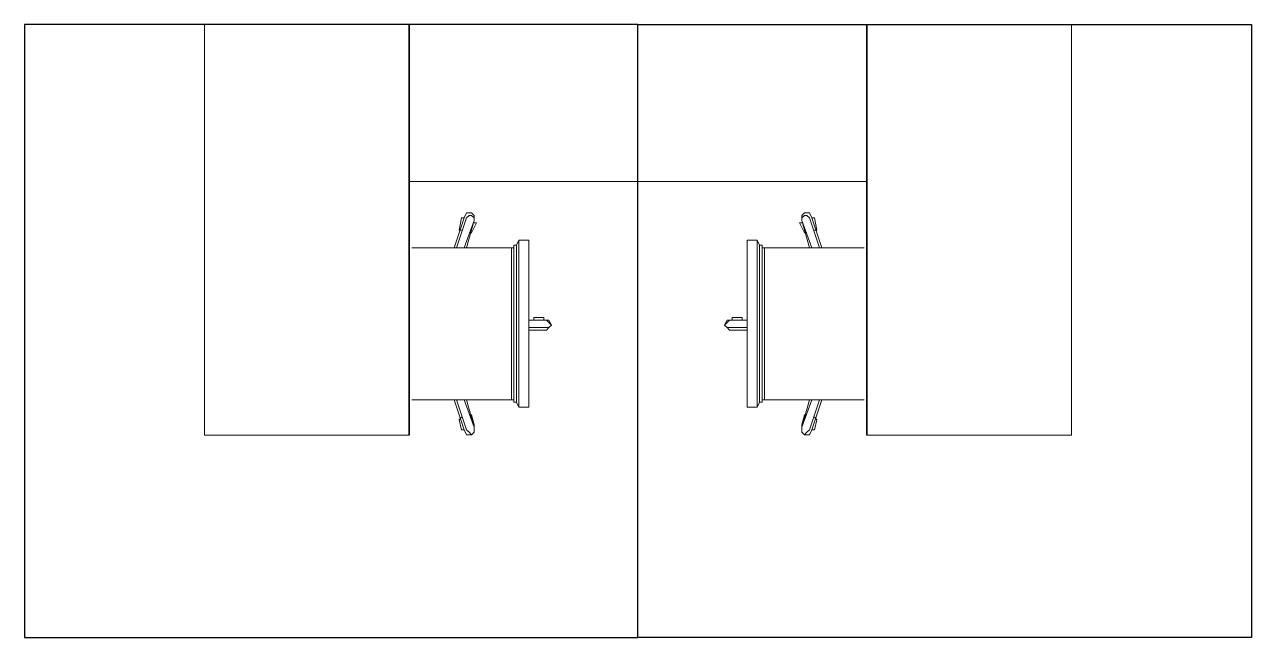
# Model space of a CAD drawing. Header units: millimetres. Extents: x 2148 to 2681, y 758 to 986.
# Drawn here: x 2603.998 to 2605.798, y 939.945 to 940.845 of the extents above; entities that cross this region are included whole.
import ezdxf

# ---------------------------------------------------------------- set-up
doc = ezdxf.new("R2010")
doc.units = ezdxf.units.MM
doc.layers.add('at_Entity', color=7, linetype='Continuous')
doc.layers.add('D', color=1, linetype='Continuous')

msp = doc.modelspace()

# ---------------------------------------------------------------- linework, layer by layer
at = {"layer": 'at_Entity', "color": 0, "lineweight": 15}
for p, q in [((2604.2624671, 940.8446654, 0), (2604.8982437, 940.8446654, 0)), ((2604.2624671, 940.2419467, 0), (2604.2624671, 940.8446654, 0)), ((2604.2624671, 940.8446654, 0), (2604.8982437, 940.8446654, 0)), ((2604.2624671, 940.2419467, 0), (2604.2624671, 940.8446654, 0)), ((2605.5340204, 940.8446654, 0), (2604.8982437, 940.8446654, 0)), ((2605.5340204, 940.8446654, 0), (2604.8982437, 940.8446654, 0)), ((2605.5340204, 940.2419467, 0), (2605.5340204, 940.8446654, 0)), ((2605.5340204, 940.2419467, 0), (2605.5340204, 940.8446654, 0)), ((2604.5625861, 940.6140859, 0), (2604.8982437, 940.6140859, 0)), ((2604.5625861, 940.6140859, 0), (2604.8982437, 940.6140859, 0)), ((2605.2339013, 940.6140859, 0), (2604.8982437, 940.6140859, 0)), ((2605.2339013, 940.6140859, 0), (2604.8982437, 940.6140859, 0)), ((2604.6284664, 940.516876, 0), (2604.6431064, 940.5607954, 0)), ((2604.6284664, 940.516876, 0), (2604.6431064, 940.5607954, 0)), ((2604.6467663, 940.5607954, 0), (2604.6321263, 940.516876, 0)), ((2604.6467663, 940.5607954, 0), (2604.6321263, 940.516876, 0)), ((2604.6357861, 940.5424956, 0), (2604.639446, 940.5607954, 0)), ((2604.6357861, 940.5424956, 0), (2604.639446, 940.5607954, 0)), ((2604.639446, 940.5607954, 0), (2604.6431064, 940.5607954, 0)), ((2604.639446, 940.5607954, 0), (2604.6431064, 940.5607954, 0)), ((2604.6431064, 940.5607954, 0), (2604.6467663, 940.5681157, 0)), ((2604.6431064, 940.5607954, 0), (2604.6467663, 940.5681157, 0)), ((2604.6431064, 940.516876, 0), (2604.6577464, 940.5571356, 0)), ((2604.6431064, 940.516876, 0), (2604.6577464, 940.5571356, 0)), ((2604.6467663, 940.5681157, 0), (2604.654086, 940.5681157, 0)), ((2604.6467663, 940.5681157, 0), (2604.654086, 940.5681157, 0)), ((2604.6504261, 940.5644559, 0), (2604.6467663, 940.5607954, 0)), ((2604.6504261, 940.5644559, 0), (2604.6467663, 940.5607954, 0)), ((2604.6577464, 940.5571356, 0), (2604.6467663, 940.516876, 0)), ((2604.6577464, 940.5571356, 0), (2604.6467663, 940.516876, 0)), ((2604.654086, 940.5644559, 0), (2604.6504261, 940.5644559, 0)), ((2604.654086, 940.5644559, 0), (2604.6504261, 940.5644559, 0)), ((2604.654086, 940.5681157, 0), (2604.6577464, 940.5644559, 0)), ((2604.654086, 940.5681157, 0), (2604.6577464, 940.5644559, 0)), ((2604.6577464, 940.5607954, 0), (2604.654086, 940.5644559, 0)), ((2604.6577464, 940.5607954, 0), (2604.654086, 940.5644559, 0)), ((2604.6577464, 940.5644559, 0), (2604.6577464, 940.5571356, 0)), ((2604.6577464, 940.5644559, 0), (2604.6577464, 940.5571356, 0)), ((2604.6577464, 940.5571356, 0), (2604.6577464, 940.5607954, 0)), ((2604.6577464, 940.5571356, 0), (2604.6577464, 940.5607954, 0)), ((2605.1424015, 940.5681157, 0), (2605.1387411, 940.5644559, 0)), ((2605.1424015, 940.5681157, 0), (2605.1387411, 940.5644559, 0)), ((2605.1387411, 940.5644559, 0), (2605.1387411, 940.5571356, 0)), ((2605.1387411, 940.5607954, 0), (2605.1424015, 940.5644559, 0)), ((2605.1387411, 940.5644559, 0), (2605.1387411, 940.5571356, 0)), ((2605.1387411, 940.5607954, 0), (2605.1424015, 940.5644559, 0)), ((2605.1387411, 940.5571356, 0), (2605.1387411, 940.5607954, 0)), ((2605.1387411, 940.5571356, 0), (2605.1387411, 940.5607954, 0)), ((2605.153381, 940.516876, 0), (2605.1387411, 940.5571356, 0)), ((2605.1387411, 940.5571356, 0), (2605.1497212, 940.516876, 0)), ((2605.153381, 940.516876, 0), (2605.1387411, 940.5571356, 0)), ((2605.1387411, 940.5571356, 0), (2605.1497212, 940.516876, 0)), ((2605.1497212, 940.5681157, 0), (2605.1424015, 940.5681157, 0)), ((2605.1497212, 940.5681157, 0), (2605.1424015, 940.5681157, 0)), ((2605.1424015, 940.5644559, 0), (2605.1460614, 940.5644559, 0)), ((2605.1424015, 940.5644559, 0), (2605.1460614, 940.5644559, 0)), ((2605.1460614, 940.5644559, 0), (2605.1497212, 940.5607954, 0)), ((2605.1460614, 940.5644559, 0), (2605.1497212, 940.5607954, 0)), ((2605.153381, 940.5607954, 0), (2605.1497212, 940.5681157, 0)), ((2605.153381, 940.5607954, 0), (2605.1497212, 940.5681157, 0)), ((2605.1497212, 940.5607954, 0), (2605.1643612, 940.516876, 0)), ((2605.1497212, 940.5607954, 0), (2605.1643612, 940.516876, 0)), ((2605.168021, 940.516876, 0), (2605.153381, 940.5607954, 0)), ((2605.1570415, 940.5607954, 0), (2605.153381, 940.5607954, 0)), ((2605.168021, 940.516876, 0), (2605.153381, 940.5607954, 0)), ((2605.1570415, 940.5607954, 0), (2605.153381, 940.5607954, 0)), ((2605.1607014, 940.5424956, 0), (2605.1570415, 940.5607954, 0)), ((2605.1607014, 940.5424956, 0), (2605.1570415, 940.5607954, 0)), ((2604.639446, 940.5424956, 0), (2604.6357861, 940.5424956, 0)), ((2604.639446, 940.5424956, 0), (2604.6357861, 940.5424956, 0)), ((2604.654086, 940.5388357, 0), (2604.6504261, 940.5388357, 0)), ((2604.654086, 940.5388357, 0), (2604.6504261, 940.5388357, 0)), ((2604.6614063, 940.5534757, 0), (2604.654086, 940.5388357, 0)), ((2604.6614063, 940.5534757, 0), (2604.654086, 940.5388357, 0)), ((2604.6577464, 940.5534757, 0), (2604.6614063, 940.5534757, 0)), ((2604.6577464, 940.5534757, 0), (2604.6614063, 940.5534757, 0)), ((2605.1387411, 940.5534757, 0), (2605.1350812, 940.5534757, 0)), ((2605.1350812, 940.5534757, 0), (2605.1424015, 940.5388357, 0)), ((2605.1387411, 940.5534757, 0), (2605.1350812, 940.5534757, 0)), ((2605.1350812, 940.5534757, 0), (2605.1424015, 940.5388357, 0)), ((2605.1424015, 940.5388357, 0), (2605.1460614, 940.5388357, 0)), ((2605.1424015, 940.5388357, 0), (2605.1460614, 940.5388357, 0)), ((2605.1570415, 940.5424956, 0), (2605.1607014, 940.5424956, 0)), ((2605.1570415, 940.5424956, 0), (2605.1607014, 940.5424956, 0)), ((2604.7163064, 940.2899564, 0), (2604.7163064, 940.5205359, 0)), ((2604.7163064, 940.5205359, 0), (2604.7199663, 940.5205359, 0)), ((2604.7163064, 940.2899564, 0), (2604.7163064, 940.5205359, 0)), ((2604.7163064, 940.5205359, 0), (2604.7199663, 940.5205359, 0)), ((2604.7199663, 940.5205359, 0), (2604.7236261, 940.5278556, 0)), ((2604.7199663, 940.5205359, 0), (2604.7236261, 940.5278556, 0)), ((2604.7199663, 940.2899564, 0), (2604.7199663, 940.5205359, 0)), ((2604.7199663, 940.2899564, 0), (2604.7199663, 940.5205359, 0)), ((2604.7236261, 940.5278556, 0), (2604.727286, 940.5278556, 0)), ((2604.7236261, 940.2826361, 0), (2604.7236261, 940.5278556, 0)), ((2604.7236261, 940.5278556, 0), (2604.727286, 940.5278556, 0)), ((2604.7236261, 940.2826361, 0), (2604.7236261, 940.5278556, 0)), ((2604.727286, 940.5278556, 0), (2604.7309458, 940.5278556, 0)), ((2604.727286, 940.5278556, 0), (2604.7309458, 940.5278556, 0)), ((2604.7309458, 940.5278556, 0), (2604.7382661, 940.5278556, 0)), ((2604.7309458, 940.5278556, 0), (2604.7382661, 940.5278556, 0)), ((2604.7382661, 940.5278556, 0), (2604.7382661, 940.5205359, 0)), ((2604.7382661, 940.5278556, 0), (2604.7382661, 940.5205359, 0)), ((2604.7382661, 940.5205359, 0), (2604.7382661, 940.2899564, 0)), ((2604.7382661, 940.5205359, 0), (2604.7382661, 940.2899564, 0)), ((2605.0655417, 940.5278556, 0), (2605.0582214, 940.5278556, 0)), ((2605.0582214, 940.5278556, 0), (2605.0582214, 940.5205359, 0)), ((2605.0655417, 940.5278556, 0), (2605.0582214, 940.5278556, 0)), ((2605.0582214, 940.5278556, 0), (2605.0582214, 940.5205359, 0)), ((2605.0582214, 940.5205359, 0), (2605.0582214, 940.2899564, 0)), ((2605.0582214, 940.5205359, 0), (2605.0582214, 940.2899564, 0)), ((2605.0692015, 940.5278556, 0), (2605.0655417, 940.5278556, 0)), ((2605.0692015, 940.5278556, 0), (2605.0655417, 940.5278556, 0)), ((2605.0728614, 940.5278556, 0), (2605.0692015, 940.5278556, 0)), ((2605.0728614, 940.5278556, 0), (2605.0692015, 940.5278556, 0)), ((2605.0765212, 940.5205359, 0), (2605.0728614, 940.5278556, 0)), ((2605.0728614, 940.2826361, 0), (2605.0728614, 940.5278556, 0)), ((2605.0765212, 940.5205359, 0), (2605.0728614, 940.5278556, 0)), ((2605.0728614, 940.2826361, 0), (2605.0728614, 940.5278556, 0)), ((2605.0765212, 940.2899564, 0), (2605.0765212, 940.5205359, 0)), ((2605.0801811, 940.5205359, 0), (2605.0765212, 940.5205359, 0)), ((2605.0765212, 940.2899564, 0), (2605.0765212, 940.5205359, 0)), ((2605.0801811, 940.5205359, 0), (2605.0765212, 940.5205359, 0)), ((2605.0801811, 940.2899564, 0), (2605.0801811, 940.5205359, 0)), ((2605.0801811, 940.2899564, 0), (2605.0801811, 940.5205359, 0)), ((2604.5662466, 940.516876, 0), (2604.712646, 940.516876, 0)), ((2604.5662466, 940.516876, 0), (2604.712646, 940.516876, 0)), ((2604.712646, 940.2936162, 0), (2604.712646, 940.516876, 0)), ((2604.712646, 940.516876, 0), (2604.7163064, 940.516876, 0)), ((2604.712646, 940.2936162, 0), (2604.712646, 940.516876, 0)), ((2604.712646, 940.516876, 0), (2604.7163064, 940.516876, 0)), ((2604.7163064, 940.516876, 0), (2604.7163064, 940.5132156, 0)), ((2604.7163064, 940.516876, 0), (2604.7163064, 940.5132156, 0)), ((2605.0838415, 940.516876, 0), (2605.0801811, 940.516876, 0)), ((2605.0801811, 940.516876, 0), (2605.0801811, 940.5132156, 0)), ((2605.0838415, 940.516876, 0), (2605.0801811, 940.516876, 0)), ((2605.0801811, 940.516876, 0), (2605.0801811, 940.5132156, 0)), ((2605.0838415, 940.2936162, 0), (2605.0838415, 940.516876, 0)), ((2605.2302409, 940.516876, 0), (2605.0838415, 940.516876, 0)), ((2605.0838415, 940.2936162, 0), (2605.0838415, 940.516876, 0)), ((2605.2302409, 940.516876, 0), (2605.0838415, 940.516876, 0)), ((2604.7382661, 940.4107362, 0), (2604.7638863, 940.4107362, 0)), ((2604.7638863, 940.4107362, 0), (2604.7382661, 940.4107362, 0)), ((2604.7382661, 940.4107362, 0), (2604.7638863, 940.4107362, 0)), ((2604.7638863, 940.4107362, 0), (2604.7382661, 940.4107362, 0)), ((2604.7455858, 940.4107362, 0), (2604.7455858, 940.4143961, 0)), ((2604.7455858, 940.4143961, 0), (2604.7602258, 940.4143961, 0)), ((2604.7455858, 940.4107362, 0), (2604.7455858, 940.4143961, 0)), ((2604.7455858, 940.4143961, 0), (2604.7602258, 940.4143961, 0)), ((2604.7602258, 940.4143961, 0), (2604.7602258, 940.4107362, 0)), ((2604.7602258, 940.4143961, 0), (2604.7602258, 940.4107362, 0)), ((2604.7675461, 940.4070758, 0), (2604.7638863, 940.4107362, 0)), ((2604.7638863, 940.4107362, 0), (2604.7675461, 940.4107362, 0)), ((2604.7675461, 940.4070758, 0), (2604.7638863, 940.4107362, 0)), ((2604.7638863, 940.4107362, 0), (2604.7675461, 940.4107362, 0)), ((2604.7675461, 940.4107362, 0), (2604.771206, 940.4034159, 0)), ((2604.7675461, 940.4107362, 0), (2604.771206, 940.4034159, 0)), ((2605.0289414, 940.4107362, 0), (2605.0252815, 940.4034159, 0)), ((2605.0289414, 940.4107362, 0), (2605.0252815, 940.4034159, 0)), ((2605.0289414, 940.4070758, 0), (2605.0326012, 940.4107362, 0)), ((2605.0326012, 940.4107362, 0), (2605.0289414, 940.4107362, 0)), ((2605.0289414, 940.4070758, 0), (2605.0326012, 940.4107362, 0)), ((2605.0326012, 940.4107362, 0), (2605.0289414, 940.4107362, 0)), ((2605.0582214, 940.4107362, 0), (2605.0326012, 940.4107362, 0)), ((2605.0326012, 940.4107362, 0), (2605.0582214, 940.4107362, 0)), ((2605.0582214, 940.4107362, 0), (2605.0326012, 940.4107362, 0)), ((2605.0326012, 940.4107362, 0), (2605.0582214, 940.4107362, 0)), ((2605.0509017, 940.4143961, 0), (2605.0362617, 940.4143961, 0)), ((2605.0362617, 940.4143961, 0), (2605.0362617, 940.4107362, 0)), ((2605.0509017, 940.4143961, 0), (2605.0362617, 940.4143961, 0)), ((2605.0362617, 940.4143961, 0), (2605.0362617, 940.4107362, 0)), ((2605.0509017, 940.4107362, 0), (2605.0509017, 940.4143961, 0)), ((2605.0509017, 940.4107362, 0), (2605.0509017, 940.4143961, 0)), ((2604.7638863, 940.3997561, 0), (2604.7382661, 940.3997561, 0)), ((2604.7638863, 940.3997561, 0), (2604.7382661, 940.3997561, 0)), ((2604.7638863, 940.3960962, 0), (2604.7382661, 940.3960962, 0)), ((2604.7638863, 940.3960962, 0), (2604.7382661, 940.3960962, 0)), ((2604.7602258, 940.3960962, 0), (2604.7455858, 940.3960962, 0)), ((2604.7602258, 940.3960962, 0), (2604.7455858, 940.3960962, 0)), ((2604.7638863, 940.3997561, 0), (2604.7675461, 940.3997561, 0)), ((2604.7675461, 940.3997561, 0), (2604.7638863, 940.3960962, 0)), ((2604.7638863, 940.3997561, 0), (2604.7675461, 940.3997561, 0)), ((2604.7675461, 940.3997561, 0), (2604.7638863, 940.3960962, 0)), ((2604.771206, 940.4034159, 0), (2604.7675461, 940.4070758, 0)), ((2604.771206, 940.4034159, 0), (2604.7675461, 940.4070758, 0)), ((2604.7675461, 940.3997561, 0), (2604.771206, 940.4034159, 0)), ((2604.771206, 940.4034159, 0), (2604.7675461, 940.3997561, 0)), ((2604.7675461, 940.3997561, 0), (2604.771206, 940.4034159, 0)), ((2604.771206, 940.4034159, 0), (2604.7675461, 940.3997561, 0)), ((2605.0252815, 940.4034159, 0), (2605.0289414, 940.4070758, 0)), ((2605.0252815, 940.4034159, 0), (2605.0289414, 940.4070758, 0)), ((2605.0289414, 940.3997561, 0), (2605.0252815, 940.4034159, 0)), ((2605.0252815, 940.4034159, 0), (2605.0289414, 940.3997561, 0)), ((2605.0289414, 940.3997561, 0), (2605.0252815, 940.4034159, 0)), ((2605.0252815, 940.4034159, 0), (2605.0289414, 940.3997561, 0)), ((2605.0326012, 940.3997561, 0), (2605.0289414, 940.3997561, 0)), ((2605.0289414, 940.3997561, 0), (2605.0326012, 940.3960962, 0)), ((2605.0326012, 940.3997561, 0), (2605.0289414, 940.3997561, 0)), ((2605.0289414, 940.3997561, 0), (2605.0326012, 940.3960962, 0)), ((2605.0326012, 940.3997561, 0), (2605.0582214, 940.3997561, 0)), ((2605.0326012, 940.3997561, 0), (2605.0582214, 940.3997561, 0)), ((2605.0326012, 940.3960962, 0), (2605.0582214, 940.3960962, 0)), ((2605.0326012, 940.3960962, 0), (2605.0582214, 940.3960962, 0)), ((2605.0362617, 940.3960962, 0), (2605.0509017, 940.3960962, 0)), ((2605.0362617, 940.3960962, 0), (2605.0509017, 940.3960962, 0)), ((2604.712646, 940.2936162, 0), (2604.5662466, 940.2936162, 0)), ((2604.712646, 940.2936162, 0), (2604.5662466, 940.2936162, 0)), ((2604.6431064, 940.2496962, 0), (2604.6284664, 940.2936162, 0)), ((2604.6431064, 940.2496962, 0), (2604.6284664, 940.2936162, 0)), ((2604.6467663, 940.2496962, 0), (2604.6321263, 940.2936162, 0)), ((2604.6467663, 940.2496962, 0), (2604.6321263, 940.2936162, 0)), ((2604.6431064, 940.2936162, 0), (2604.6577464, 940.2533561, 0)), ((2604.6431064, 940.2936162, 0), (2604.6577464, 940.2533561, 0)), ((2604.6577464, 940.2533561, 0), (2604.6467663, 940.2936162, 0)), ((2604.6577464, 940.2533561, 0), (2604.6467663, 940.2936162, 0)), ((2604.7163064, 940.2936162, 0), (2604.712646, 940.2936162, 0)), ((2604.7163064, 940.2936162, 0), (2604.712646, 940.2936162, 0)), ((2604.7163064, 940.2972761, 0), (2604.7163064, 940.2936162, 0)), ((2604.7163064, 940.2972761, 0), (2604.7163064, 940.2936162, 0)), ((2604.7199663, 940.2899564, 0), (2604.7163064, 940.2899564, 0)), ((2604.7199663, 940.2899564, 0), (2604.7163064, 940.2899564, 0)), ((2604.7236261, 940.2826361, 0), (2604.7199663, 940.2899564, 0)), ((2604.7236261, 940.2826361, 0), (2604.7199663, 940.2899564, 0)), ((2604.7382661, 940.2899564, 0), (2604.7382661, 940.2826361, 0)), ((2604.7382661, 940.2899564, 0), (2604.7382661, 940.2826361, 0)), ((2605.0582214, 940.2899564, 0), (2605.0582214, 940.2826361, 0)), ((2605.0582214, 940.2899564, 0), (2605.0582214, 940.2826361, 0)), ((2605.0728614, 940.2826361, 0), (2605.0765212, 940.2899564, 0)), ((2605.0728614, 940.2826361, 0), (2605.0765212, 940.2899564, 0)), ((2605.0765212, 940.2899564, 0), (2605.0801811, 940.2899564, 0)), ((2605.0765212, 940.2899564, 0), (2605.0801811, 940.2899564, 0)), ((2605.0801811, 940.2972761, 0), (2605.0801811, 940.2936162, 0)), ((2605.0801811, 940.2972761, 0), (2605.0801811, 940.2936162, 0)), ((2605.0801811, 940.2936162, 0), (2605.0838415, 940.2936162, 0)), ((2605.0801811, 940.2936162, 0), (2605.0838415, 940.2936162, 0)), ((2605.0838415, 940.2936162, 0), (2605.2302409, 940.2936162, 0)), ((2605.0838415, 940.2936162, 0), (2605.2302409, 940.2936162, 0)), ((2605.153381, 940.2936162, 0), (2605.1387411, 940.2533561, 0)), ((2605.1387411, 940.2533561, 0), (2605.1497212, 940.2936162, 0)), ((2605.153381, 940.2936162, 0), (2605.1387411, 940.2533561, 0)), ((2605.1387411, 940.2533561, 0), (2605.1497212, 940.2936162, 0)), ((2605.1497212, 940.2496962, 0), (2605.1643612, 940.2936162, 0)), ((2605.1497212, 940.2496962, 0), (2605.1643612, 940.2936162, 0)), ((2605.153381, 940.2496962, 0), (2605.168021, 940.2936162, 0)), ((2605.153381, 940.2496962, 0), (2605.168021, 940.2936162, 0)), ((2604.6357861, 940.2643362, 0), (2604.639446, 940.2679961, 0)), ((2604.6357861, 940.2643362, 0), (2604.639446, 940.2679961, 0)), ((2604.6504261, 940.2716559, 0), (2604.654086, 940.2716559, 0)), ((2604.6504261, 940.2716559, 0), (2604.654086, 940.2716559, 0)), ((2604.654086, 940.2716559, 0), (2604.6577464, 940.2570159, 0)), ((2604.654086, 940.2716559, 0), (2604.6577464, 940.2570159, 0)), ((2604.727286, 940.2826361, 0), (2604.7236261, 940.2826361, 0)), ((2604.727286, 940.2826361, 0), (2604.7236261, 940.2826361, 0)), ((2604.727286, 940.2826361, 0), (2604.7309458, 940.2826361, 0)), ((2604.727286, 940.2826361, 0), (2604.7309458, 940.2826361, 0)), ((2604.7382661, 940.2826361, 0), (2604.7309458, 940.2826361, 0)), ((2604.7382661, 940.2826361, 0), (2604.7309458, 940.2826361, 0)), ((2605.0582214, 940.2826361, 0), (2605.0655417, 940.2826361, 0)), ((2605.0582214, 940.2826361, 0), (2605.0655417, 940.2826361, 0)), ((2605.0692015, 940.2826361, 0), (2605.0655417, 940.2826361, 0)), ((2605.0692015, 940.2826361, 0), (2605.0655417, 940.2826361, 0)), ((2605.0692015, 940.2826361, 0), (2605.0728614, 940.2826361, 0)), ((2605.0692015, 940.2826361, 0), (2605.0728614, 940.2826361, 0)), ((2605.1424015, 940.2716559, 0), (2605.1387411, 940.2570159, 0)), ((2605.1424015, 940.2716559, 0), (2605.1387411, 940.2570159, 0)), ((2605.1460614, 940.2716559, 0), (2605.1424015, 940.2716559, 0)), ((2605.1460614, 940.2716559, 0), (2605.1424015, 940.2716559, 0)), ((2605.1607014, 940.2643362, 0), (2605.1570415, 940.2679961, 0)), ((2605.1607014, 940.2643362, 0), (2605.1570415, 940.2679961, 0)), ((2604.639446, 940.2496962, 0), (2604.6357861, 940.2643362, 0)), ((2604.639446, 940.2496962, 0), (2604.6357861, 940.2643362, 0)), ((2604.6431064, 940.2496962, 0), (2604.639446, 940.2496962, 0)), ((2604.6431064, 940.2496962, 0), (2604.639446, 940.2496962, 0)), ((2604.6467663, 940.2423766, 0), (2604.6431064, 940.2496962, 0)), ((2604.6467663, 940.2423766, 0), (2604.6431064, 940.2496962, 0)), ((2604.6504261, 940.2460364, 0), (2604.6467663, 940.2496962, 0)), ((2604.6504261, 940.2460364, 0), (2604.6467663, 940.2496962, 0)), ((2604.6577464, 940.2570159, 0), (2604.6577464, 940.2533561, 0)), ((2604.6577464, 940.2570159, 0), (2604.6577464, 940.2533561, 0)), ((2604.6577464, 940.2533561, 0), (2604.6577464, 940.2460364, 0)), ((2604.6577464, 940.2533561, 0), (2604.6577464, 940.2460364, 0)), ((2604.6577464, 940.2496962, 0), (2604.6577464, 940.2460364, 0)), ((2604.6577464, 940.2496962, 0), (2604.6577464, 940.2460364, 0)), ((2605.1387411, 940.2570159, 0), (2605.1387411, 940.2533561, 0)), ((2605.1387411, 940.2570159, 0), (2605.1387411, 940.2533561, 0)), ((2605.1387411, 940.2533561, 0), (2605.1387411, 940.2460364, 0)), ((2605.1387411, 940.2533561, 0), (2605.1387411, 940.2460364, 0)), ((2605.1387411, 940.2496962, 0), (2605.1387411, 940.2460364, 0)), ((2605.1387411, 940.2496962, 0), (2605.1387411, 940.2460364, 0)), ((2605.1460614, 940.2460364, 0), (2605.1497212, 940.2496962, 0)), ((2605.1460614, 940.2460364, 0), (2605.1497212, 940.2496962, 0)), ((2605.1497212, 940.2423766, 0), (2605.153381, 940.2496962, 0)), ((2605.1497212, 940.2423766, 0), (2605.153381, 940.2496962, 0)), ((2605.153381, 940.2496962, 0), (2605.1570415, 940.2496962, 0)), ((2605.153381, 940.2496962, 0), (2605.1570415, 940.2496962, 0)), ((2605.1570415, 940.2496962, 0), (2605.1607014, 940.2643362, 0)), ((2605.1570415, 940.2496962, 0), (2605.1607014, 940.2643362, 0)), ((2604.2624671, 940.2419467, 0), (2604.5625861, 940.2419467, 0)), ((2604.2624671, 940.2419467, 0), (2604.5625861, 940.2419467, 0)), ((2604.654086, 940.2423766, 0), (2604.6467663, 940.2423766, 0)), ((2604.654086, 940.2423766, 0), (2604.6467663, 940.2423766, 0)), ((2604.654086, 940.2423766, 0), (2604.6504261, 940.2460364, 0)), ((2604.654086, 940.2423766, 0), (2604.6504261, 940.2460364, 0)), ((2604.6577464, 940.2460364, 0), (2604.654086, 940.2423766, 0)), ((2604.6577464, 940.2460364, 0), (2604.654086, 940.2423766, 0)), ((2604.6577464, 940.2460364, 0), (2604.654086, 940.2423766, 0)), ((2604.6577464, 940.2460364, 0), (2604.654086, 940.2423766, 0)), ((2605.1387411, 940.2460364, 0), (2605.1424015, 940.2423766, 0)), ((2605.1387411, 940.2460364, 0), (2605.1424015, 940.2423766, 0)), ((2605.1387411, 940.2460364, 0), (2605.1424015, 940.2423766, 0)), ((2605.1387411, 940.2460364, 0), (2605.1424015, 940.2423766, 0)), ((2605.1424015, 940.2423766, 0), (2605.1460614, 940.2460364, 0)), ((2605.1424015, 940.2423766, 0), (2605.1460614, 940.2460364, 0)), ((2605.1424015, 940.2423766, 0), (2605.1497212, 940.2423766, 0)), ((2605.1424015, 940.2423766, 0), (2605.1497212, 940.2423766, 0)), ((2605.5340204, 940.2419467, 0), (2605.2339013, 940.2419467, 0)), ((2605.5340204, 940.2419467, 0), (2605.2339013, 940.2419467, 0))]:
    msp.add_line(p, q, dxfattribs=at)
at = {"layer": 'at_Entity', "color": 0, "lineweight": 35}
for p, q in [((2604.5625861, 940.2419467, 0), (2604.5625861, 940.8446654, 0)), ((2604.5625861, 940.2419467, 0), (2604.5625861, 940.8446654, 0)), ((2605.2339013, 940.2419467, 0), (2605.2339013, 940.8446654, 0)), ((2605.2339013, 940.2419467, 0), (2605.2339013, 940.8446654, 0))]:
    msp.add_line(p, q, dxfattribs=at)
at = {"layer": 'D', "ltscale": 0.5, "elevation": 0}
for points in [[(2604.8982437, 939.9446654), (2604.8982437, 940.8446654), (2603.9982437, 940.8446654), (2603.9982437, 939.9446654)], [(2604.8982437, 939.9446654), (2604.8982437, 940.8446654), (2603.9982437, 940.8446654), (2603.9982437, 939.9446654)], [(2604.8982437, 939.9446654), (2604.8982437, 940.8446654), (2605.7982437, 940.8446654), (2605.7982437, 939.9446654)], [(2604.8982437, 939.9446654), (2604.8982437, 940.8446654), (2605.7982437, 940.8446654), (2605.7982437, 939.9446654)]]:
    msp.add_lwpolyline(points, close=True, dxfattribs=at)

doc.saveas('drawing.dxf')
